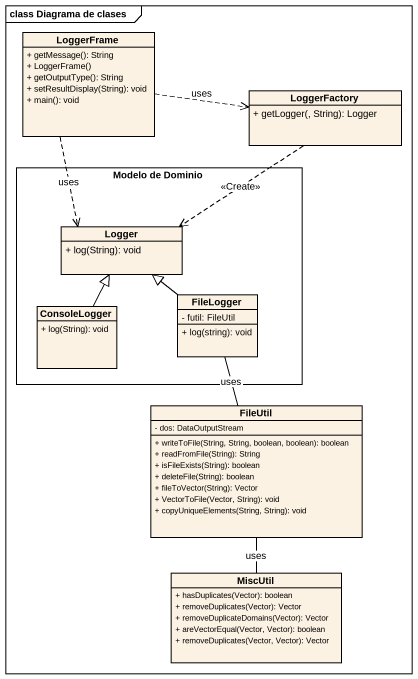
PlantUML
@startuml
mainframe class Diagrama de clases
hide circle
hide empty members
skinparam classAttributeIconSize 0
class LoggerFrame {
  + getMessage(): String
  + LoggerFrame()
  + getOutputType(): String
  + setResultDisplay(String): void
  + main(): void
}
class LoggerFactory {
  + getLogger(, String): Logger
}
rectangle "Modelo de Dominio" as Modelo_de_Dominio {
  class Logger {
    + log(String): void
  }
  class ConsoleLogger {
    + log(String): void
  }
  class FileLogger {
    - futil: FileUtil
    + log(string): void
  }
}
class FileUtil {
  - dos: DataOutputStream
  + writeToFile(String, String, boolean, boolean): boolean
  + readFromFile(String): String
  + isFileExists(String): boolean
  + deleteFile(String): boolean
  + fileToVector(String): Vector
  + VectorToFile(Vector, String): void
  + copyUniqueElements(String, String): void
}
class MiscUtil {
  + hasDuplicates(Vector): boolean
  + removeDuplicates(Vector): Vector
  + removeDuplicateDomains(Vector): Vector
  + areVectorEqual(Vector, Vector): boolean
  + removeDuplicates(Vector, Vector): Vector
}
LoggerFrame .right.> LoggerFactory : uses
LoggerFrame ..> Logger : uses
LoggerFactory ..> Logger : <<Create>>
ConsoleLogger -up-|> Logger
FileLogger -up-|> Logger
FileLogger -- FileUtil : uses
FileUtil -- MiscUtil : uses
@enduml
